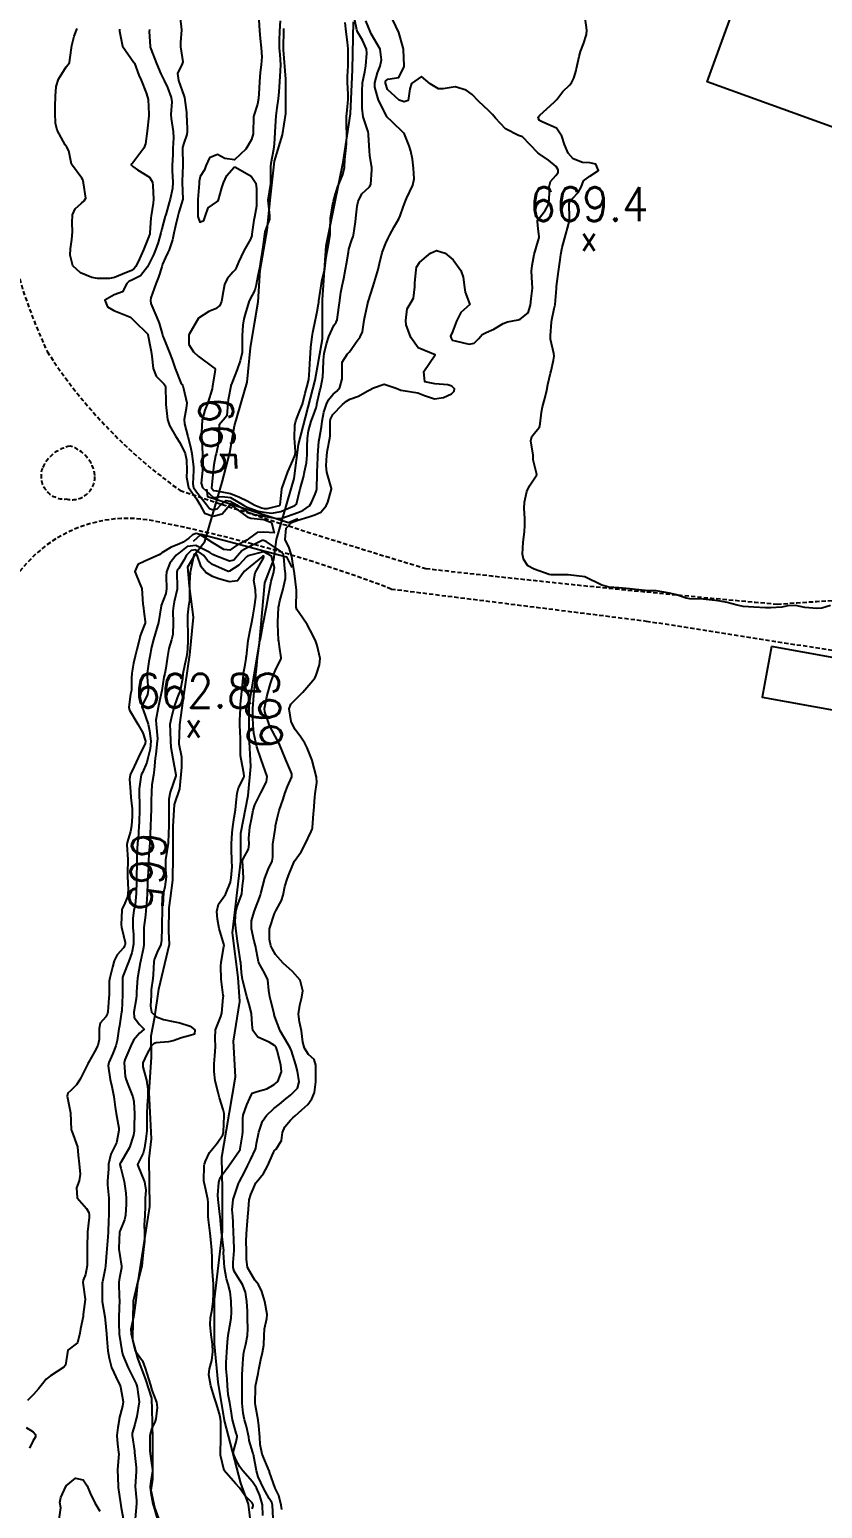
# Model space of a CAD drawing. Header units: metres. Extents: x 292545 to 299085, y 7450245 to 7463078.
# Drawn here: x 296179.7 to 296273.4, y 7457004.8 to 7457179.4 of the extents above; entities that cross this region are included whole.
import ezdxf
from ezdxf.enums import TextEntityAlignment as Align

# ---------------------------------------------------------------- set-up
doc = ezdxf.new("R2010")
doc.units = ezdxf.units.M
doc.linetypes.add('DASHED', pattern=[0.75, 0.5, -0.25])
for name, color, linetype in [('Cotas', 45, 'Continuous'), ('Curvas de Nivel 1m', 11, 'Continuous'), ('Curvas de Nivel 5m', 15, 'Continuous'), ('Edificações', 30, 'Continuous'), ('Hidrografia', 140, 'Continuous'), ('Pontes e viadutos', 190, 'Continuous'), ('Pontos Cotados', 45, 'Continuous'), ('Vias Secundárias', 230, 'DASHED')]:
    doc.layers.add(name, color=color, linetype=linetype)
doc.styles.add('Style-STANDARD', font='STANDARD.shx')

# ---------------------------------------------------------------- blocks, each defined once
blk = doc.blocks.new('ELVTXT_10')
at = {"layer": 'Pontos Cotados', "linetype": 'Continuous', "style": 'Style-STANDARD'}
for s, height, p in [('662.8', 4, (0, 4)), ('x', 3, (0, 0))]:
    blk.add_text(s, height=height, dxfattribs=at).set_placement(p, align=Align.MIDDLE_CENTER)
blk = doc.blocks.new('ELVTXT_22')
at = {"layer": 'Pontos Cotados', "linetype": 'Continuous', "style": 'Style-STANDARD'}
for s, height, p in [('669.4', 4, (0, 4)), ('x', 3, (0, 0))]:
    blk.add_text(s, height=height, dxfattribs=at).set_placement(p, align=Align.MIDDLE_CENTER)

msp = doc.modelspace()

# ---------------------------------------------------------------- linework, layer by layer
at = {"layer": 'Curvas de Nivel 1m', "flags": 128}
for points, elevation in [([(296197.5, 7457180.72), (296197.64, 7457179.32), (296197.55, 7457177.84), (296197.55, 7457177.33), (296197.81, 7457175.55), (296197.74, 7457175.32), (296197.18, 7457174.17), (296197.3, 7457173.33), (296197.98, 7457171.46), (296198.02, 7457171.32), (296198.23, 7457169.58), (296198.25, 7457169.32), (296198.33, 7457167.69), (296198.33, 7457167.31), (296198.28, 7457166.97), (296197.92, 7457165.96), (296197.79, 7457165.45), (296197.78, 7457165.32), (296197.83, 7457163.38), (296197.83, 7457163.32), (296197.73, 7457161.46), (296197.73, 7457161.32), (296197.82, 7457159.35), (296197.82, 7457159.32), (296197.35, 7457157.8), (296197.22, 7457157.33), (296196.94, 7457156.2), (296196.76, 7457155.33), (296196.58, 7457154.54), (296196.19, 7457153.34), (296196.06, 7457153.05), (296195.76, 7457152.45), (296195.43, 7457151.67), (296195.33, 7457151.34), (296194.96, 7457150.12), (296194.61, 7457149.36), (296194.02, 7457147.68), (296193.98, 7457147.37), (296194.05, 7457147.01), (296194.73, 7457145.35), (296195.02, 7457144.7), (296195.41, 7457143.34), (296195.46, 7457143.15), (296195.65, 7457142.68), (296196.21, 7457141.33), (296196.55, 7457140.4), (296196.89, 7457139.33), (296197.59, 7457137.65), (296197.72, 7457137.45), (296197.8, 7457137.32), (296197.89, 7457137), (296198.29, 7457135.31), (296198.22, 7457134.64), (296197.96, 7457133.32), (296198.01, 7457132.83), (296198.4, 7457131.31), (296198.71, 7457130.09), (296198.89, 7457129.31), (296199.09, 7457127.69), (296199.08, 7457127.3), (296199, 7457125.75), (296199.09, 7457125.3), (296199.44, 7457124.8), (296200.61, 7457123.28), (296200.96, 7457122.83), (296201.41, 7457122.68), (296201.87, 7457122.8), (296202.32, 7457123.26), (296202.93, 7457123.75), (296203.42, 7457123.7), (296204.21, 7457123.24), (296205.41, 7457122.44), (296206.3, 7457122.12), (296207.4, 7457121.93), (296208.95, 7457121.63), (296209.4, 7457121.64), (296210.16, 7457121.93), (296211.4, 7457122.34), (296211.98, 7457122.57), (296212.78, 7457123.14), (296213.03, 7457123.52), (296213.43, 7457124.52), (296213.61, 7457124.96), (296213.65, 7457125.13), (296213.69, 7457126.9), (296213.69, 7457127.13), (296213.75, 7457128.86), (296213.77, 7457129.13), (296213.9, 7457130.73), (296213.96, 7457131.13), (296214.19, 7457132.45), (296214.27, 7457133.12), (296214.49, 7457134.18), (296214.78, 7457135.12), (296215.02, 7457135.66), (296215.57, 7457136.3), (296216.01, 7457136.67), (296216.35, 7457137.1), (296216.64, 7457138.14), (296216.62, 7457139.09), (296216.63, 7457140.08), (296217.27, 7457141.08), (296217.45, 7457141.26), (296217.64, 7457141.49), (296218.28, 7457142.44), (296218.77, 7457143.07), (296219.05, 7457143.67), (296219.24, 7457145.06), (296219.3, 7457145.45), (296219.67, 7457147.06), (296219.68, 7457147.09), (296219.7, 7457147.2), (296220.29, 7457149.05), (296220.54, 7457149.86), (296220.9, 7457151.04), (296221.06, 7457151.73), (296221.37, 7457153.04), (296221.78, 7457154.15), (296222.08, 7457154.74), (296222.23, 7457155.03), (296222.77, 7457156.06), (296223.32, 7457157.02), (296223.47, 7457157.37), (296223.84, 7457158.41), (296224.06, 7457159.01), (296224.25, 7457159.41), (296225, 7457160.99), (296225.14, 7457161.73), (296225.06, 7457162.99), (296224.95, 7457164.04), (296224.74, 7457165), (296224.54, 7457165.62), (296224.02, 7457167.01), (296223.93, 7457167.12), (296222.49, 7457168.49), (296221.96, 7457169), (296221.94, 7457169.03), (296221.9, 7457169.09), (296220.91, 7457171.04), (296220.51, 7457172.54), (296220.51, 7457173.05), (296220.81, 7457174.25), (296221.11, 7457175.04), (296221.29, 7457175.79), (296221.13, 7457177.04), (296220.08, 7457178.86), (296219.97, 7457179.05), (296219.43, 7457180.39)], 666), ([(296209.3, 7457180.39), (296209.23, 7457179.18), (296209.18, 7457178.07), (296209.2, 7457177.18), (296209.27, 7457176.4), (296209.34, 7457175.18), (296209.32, 7457174.47), (296209.24, 7457173.18), (296209.17, 7457172.01), (296209.07, 7457171.18), (296208.9, 7457170.12), (296208.82, 7457169.19), (296208.73, 7457167.97), (296208.67, 7457167.19), (296208.6, 7457165.87), (296208.51, 7457165.19), (296208.23, 7457163.53), (296208.17, 7457163.2), (296208.17, 7457162.92), (296208.17, 7457161.2), (296207.86, 7457159.22), (296207.86, 7457159.2), (296208.05, 7457157.42), (296208.07, 7457157.2), (296208.04, 7457156.97), (296207.81, 7457156.36), (296207.51, 7457155.49), (296207.46, 7457155.2), (296207.27, 7457153.71), (296207.19, 7457153.21), (296206.99, 7457151.98), (296206.86, 7457151.21), (296206.68, 7457150.27), (296206.48, 7457149.21), (296206.32, 7457148.61), (296205.7, 7457147.41), (296205.61, 7457147.22), (296205.16, 7457145.75), (296205.03, 7457145.23), (296204.89, 7457144.45), (296204.82, 7457143.23), (296204.84, 7457142.43), (296204.81, 7457141.23), (296204.6, 7457140.25), (296204.25, 7457139.24), (296203.59, 7457137.6), (296203.49, 7457137.34), (296203.48, 7457137.25), (296203.17, 7457135.65), (296203.14, 7457135.25), (296203.01, 7457133.78), (296202.59, 7457133.26), (296202.09, 7457132.71), (296202.08, 7457131.26), (296202.05, 7457130.72), (296201.75, 7457129.27), (296201.69, 7457129.05), (296201.47, 7457127.96), (296201.39, 7457127.27), (296201.38, 7457127.19), (296201.22, 7457125.27), (296201.44, 7457124.96), (296201.78, 7457124.92), (296203.43, 7457124.6), (296204.49, 7457124.17), (296205.42, 7457123.73), (296206.31, 7457123.22), (296207.1, 7457122.9), (296207.41, 7457122.83), (296207.8, 7457122.81), (296209.23, 7457123.18), (296209.33, 7457123.26), (296209.43, 7457124.37), (296209.5, 7457125.12), (296209.51, 7457125.18), (296209.55, 7457125.28), (296210.22, 7457127.17), (296210.8, 7457128.49), (296211.07, 7457129.16), (296211.11, 7457129.53), (296211, 7457131.16), (296211.04, 7457132.67), (296211.15, 7457133.16), (296211.54, 7457134.19), (296211.84, 7457134.86), (296211.95, 7457135.15), (296212.28, 7457136.44), (296212.46, 7457137.14), (296212.68, 7457138.06), (296212.79, 7457139.14), (296212.83, 7457139.93), (296212.88, 7457141.14), (296212.93, 7457141.84), (296213.1, 7457143.14), (296213.18, 7457143.61), (296213.5, 7457145.13), (296213.53, 7457145.28), (296213.69, 7457146.08), (296213.86, 7457146.97), (296213.88, 7457147.13), (296213.9, 7457147.32), (296214.14, 7457149.12), (296214.25, 7457149.65), (296214.57, 7457151.12), (296214.72, 7457152.16), (296214.86, 7457153.11), (296215.11, 7457154.43), (296215.2, 7457155.11), (296215.21, 7457155.7), (296215.26, 7457157.11), (296215.54, 7457158.8), (296215.61, 7457159.1), (296215.85, 7457159.95), (296216.12, 7457160.84), (296216.23, 7457161.1), (296216.72, 7457162.25), (296216.9, 7457163.09), (296216.96, 7457164.03), (296217.06, 7457165.09), (296217.16, 7457165.84), (296217.19, 7457167.09), (296217.14, 7457167.89), (296217.14, 7457169.09), (296217.21, 7457169.85), (296217.33, 7457171.09), (296217.33, 7457171.75), (296217.27, 7457173.09), (296217.28, 7457173.82), (296217.33, 7457175.09), (296217.33, 7457175.8), (296217.33, 7457177.09), (296217.28, 7457177.88), (296217.11, 7457179.09), (296217, 7457180.18)], 664), ([(296209.51, 7457004.67), (296209.45, 7457005.17), (296209.16, 7457006.31), (296208.71, 7457007.18), (296208.06, 7457009.09), (296208.05, 7457009.19), (296208.03, 7457009.22), (296207.2, 7457011.2), (296206.96, 7457012.34), (296206.9, 7457013.2), (296206.78, 7457014.55), (296206.72, 7457015.2), (296206.4, 7457016.96), (296206.37, 7457017.21), (296206.38, 7457019.01), (296206.4, 7457019.21), (296206.7, 7457020.7), (296206.8, 7457021.2), (296207.03, 7457022.38), (296207.21, 7457023.2), (296207.37, 7457024.07), (296207.41, 7457025.2), (296207.48, 7457025.98), (296207.75, 7457027.2), (296207.79, 7457027.69), (296207.49, 7457029.2), (296207.13, 7457030.39), (296206.75, 7457031.21), (296206.33, 7457031.74), (296205.46, 7457033.22), (296205.35, 7457034.23), (296205.35, 7457035.22), (296205.3, 7457036.3), (296205.33, 7457037.22), (296205.41, 7457038.22), (296205.51, 7457039.22), (296205.56, 7457040.08), (296205.66, 7457041.22), (296205.83, 7457041.83), (296206.42, 7457043.21), (296206.44, 7457043.24), (296206.46, 7457043.28), (296207.35, 7457044.34), (296207.81, 7457045.19), (296208.51, 7457046.81), (296208.66, 7457047.03), (296208.83, 7457047.18), (296209.47, 7457048.23), (296209.6, 7457049.17), (296209.87, 7457049.84), (296210.55, 7457050.63), (296210.82, 7457050.9), (296211.08, 7457051.15), (296211.87, 7457051.84), (296212.58, 7457052.49), (296213.04, 7457053.13), (296213.36, 7457053.89), (296213.54, 7457055.13), (296213.51, 7457056.23), (296213.51, 7457057.13), (296213.31, 7457057.8), (296212.65, 7457058.38), (296212.18, 7457059.14), (296211.99, 7457059.82), (296211.84, 7457061.15), (296211.6, 7457062.24), (296211.48, 7457063.15), (296211.65, 7457064.21), (296211.89, 7457065.15), (296212.01, 7457065.87), (296211.69, 7457067.15), (296210.76, 7457068.16), (296209.66, 7457069.17), (296208.78, 7457070.18), (296208.39, 7457070.79), (296208.23, 7457071.19), (296208.04, 7457071.96), (296208.04, 7457073.19), (296208.66, 7457075), (296208.74, 7457075.18), (296208.77, 7457075.25), (296208.85, 7457075.4), (296209.48, 7457076.55), (296209.65, 7457077.17), (296209.86, 7457078.19), (296210.16, 7457079.17), (296210.37, 7457079.7), (296210.91, 7457081.05), (296210.97, 7457081.16), (296211.78, 7457082.29), (296212.23, 7457083.14), (296212.96, 7457084.71), (296213.1, 7457084.99), (296213.13, 7457085.13), (296213.27, 7457086.84), (296213.29, 7457087.13), (296213.4, 7457088.73), (296213.46, 7457089.13), (296213.66, 7457090.49), (296213.61, 7457091.12), (296213.11, 7457093.08), (296213.1, 7457093.13), (296213.06, 7457093.21), (296212.51, 7457094.57), (296212.22, 7457095.14), (296211.77, 7457095.83), (296211.1, 7457096.75), (296210.83, 7457097.16), (296210.6, 7457097.68), (296210.36, 7457099.17), (296210.58, 7457099.72), (296211.14, 7457100.29), (296212, 7457101.15), (296213.17, 7457102.52), (296213.43, 7457102.86), (296213.56, 7457103.13), (296213.96, 7457104.35), (296214.03, 7457105.12), (296213.7, 7457106.64), (296213.52, 7457107.13), (296213.23, 7457107.79), (296212.52, 7457109.14), (296212, 7457109.89), (296211.27, 7457110.91), (296211.21, 7457111.16), (296211.25, 7457113.11), (296211.26, 7457113.15), (296211.26, 7457113.18), (296210.99, 7457115.15), (296210.78, 7457116.6), (296210.7, 7457117.16), (296210.38, 7457118.19), (296209.92, 7457119.17), (296210.04, 7457120.51), (296210.64, 7457121.16), (296211.4, 7457121.46), (296212.68, 7457121.85), (296213.4, 7457122.09), (296214.13, 7457122.4), (296214.76, 7457123.12), (296214.95, 7457123.59), (296215.36, 7457125.11), (296215.36, 7457125.2), (296214.81, 7457127.12), (296214.74, 7457127.84), (296214.81, 7457129.12), (296214.89, 7457129.72), (296215.19, 7457131.11), (296215.22, 7457131.41), (296215.22, 7457133.11), (296215.27, 7457133.38), (296215.54, 7457133.9), (296216.67, 7457135.09), (296217.14, 7457135.5), (296217.56, 7457135.74), (296218.56, 7457136.08), (296219.58, 7457136.67), (296219.82, 7457136.81), (296220.32, 7457137.05), (296221.59, 7457137.49), (296223.03, 7457137.02), (296223.58, 7457136.78), (296223.85, 7457136.74), (296225.58, 7457136.49), (296226.38, 7457136.17), (296227.56, 7457135.76), (296228.59, 7457135.93), (296229.57, 7457136.36), (296229.86, 7457136.66), (296229.9, 7457136.94), (296229.59, 7457137.25), (296229.13, 7457137.41), (296227.59, 7457137.53), (296226.41, 7457137.79), (296226.29, 7457138.98), (296227.62, 7457140.96), (296225.63, 7457141.77), (296224.73, 7457143), (296224.18, 7457144.49), (296224.14, 7457145.01), (296224.3, 7457146.4), (296224.67, 7457147), (296225.06, 7457147.65), (296225.22, 7457148.99), (296225.24, 7457149.48), (296225.37, 7457150.99), (296225.43, 7457151.31), (296225.76, 7457151.88), (296226.36, 7457152.39), (296227.09, 7457152.97), (296227.78, 7457153.27), (296228.79, 7457152.95), (296229.76, 7457152.16), (296230.64, 7457150.93), (296230.93, 7457150.12), (296231.08, 7457148.92), (296231.17, 7457148.37), (296231.7, 7457146.91), (296230.67, 7457145.95), (296230.14, 7457144.93), (296229.66, 7457143.67), (296229.44, 7457143.16), (296229.5, 7457142.94), (296229.65, 7457142.71), (296229.97, 7457142.61), (296231.64, 7457142.24), (296232.22, 7457142.33), (296232.78, 7457142.9), (296233.18, 7457143.37), (296233.66, 7457143.59), (296234.57, 7457143.98), (296235.67, 7457144.67), (296236.17, 7457144.86), (296237.41, 7457145.11), (296237.68, 7457145.19), (296238.6, 7457145.92), (296238.9, 7457146.83), (296238.98, 7457147.56), (296239.12, 7457148.83), (296239.08, 7457149.48), (296239.01, 7457150.83), (296239.09, 7457151.49), (296239.3, 7457152.82), (296239.79, 7457154.4), (296239.89, 7457154.82), (296239.9, 7457154.92), (296239.8, 7457155.83), (296239.7, 7457156.71), (296239.71, 7457156.82), (296239.74, 7457156.89), (296239.82, 7457156.98), (296240.63, 7457158.01), (296241.04, 7457158.8), (296241.13, 7457160.08), (296241.09, 7457160.8), (296241.24, 7457161.43), (296241.88, 7457162.13), (296242.17, 7457162.5), (296242.14, 7457162.79), (296241.9, 7457163.21), (296241.03, 7457163.93), (296239.91, 7457164.69), (296239.76, 7457164.82), (296237.93, 7457166.68), (296237.84, 7457166.75), (296237.48, 7457166.85), (296235.94, 7457167.62), (296234.74, 7457168.88), (296234.4, 7457169.32), (296233.97, 7457169.75), (296232.75, 7457170.9), (296231.99, 7457171.7), (296231.29, 7457172.22), (296230, 7457172.58), (296228.58, 7457172.38), (296228, 7457172.36), (296227.04, 7457172.97), (296226.02, 7457173.81), (296224.84, 7457173), (296224.65, 7457172.36), (296224.42, 7457171), (296223.98, 7457170.83), (296223.39, 7457171.02), (296222, 7457172.29), (296221.74, 7457173.03), (296221.77, 7457173.27), (296222.02, 7457173.5), (296223.33, 7457173.7), (296223.96, 7457175.01), (296223.96, 7457175.08), (296223.89, 7457177.01), (296223.86, 7457177.2), (296223.35, 7457179.02), (296222.62, 7457180.5)], 667), ([(296274.33, 7457111.36), (296273.28, 7457111.07), (296272.71, 7457111), (296271.28, 7457111.14), (296270.19, 7457111.36), (296269.28, 7457111.32), (296268.58, 7457111.18), (296267.28, 7457111.1), (296266.66, 7457111.11), (296265.28, 7457111.18), (296264.02, 7457111.27), (296263.28, 7457111.4), (296262.11, 7457111.73), (296261.29, 7457111.89), (296260.68, 7457111.96), (296259.29, 7457112.11), (296257.72, 7457112.17), (296257.29, 7457112.24), (296256.12, 7457112.62), (296255.29, 7457112.82), (296253.73, 7457113.09), (296253.3, 7457113.11), (296252.84, 7457113.12), (296251.3, 7457113.27), (296250.63, 7457113.35), (296249.3, 7457113.45), (296248.14, 7457113.55), (296247.3, 7457113.78), (296245.31, 7457114.75), (296243.32, 7457114.98), (296243.11, 7457114.99), (296241.32, 7457114.99), (296241.09, 7457115.03), (296239.33, 7457115.65), (296238.56, 7457116.06), (296238.06, 7457116.84), (296237.94, 7457117.44), (296238.01, 7457118.84), (296238.16, 7457120.06), (296238.22, 7457120.84), (296238.22, 7457121.66), (296238.12, 7457122.84), (296238.16, 7457123.57), (296238.46, 7457124.83), (296238.78, 7457125.5), (296239.46, 7457126.55), (296239.58, 7457126.7), (296239.62, 7457126.82), (296239.47, 7457127.46), (296239.21, 7457128.55), (296239.2, 7457128.82), (296239.19, 7457129.13), (296238.94, 7457130.83), (296239.03, 7457131.31), (296239.52, 7457131.9), (296239.93, 7457132.42), (296240.03, 7457132.81), (296240.17, 7457134.19), (296240.29, 7457134.81), (296240.58, 7457135.8), (296240.83, 7457136.81), (296240.94, 7457137.45), (296241.25, 7457138.8), (296241.32, 7457139.09), (296241.62, 7457140.35), (296241.67, 7457140.8), (296241.63, 7457141.11), (296241.25, 7457142.8), (296241.23, 7457143.23), (296241.36, 7457144.8), (296241.4, 7457145.08), (296241.7, 7457146.42), (296241.76, 7457146.74), (296241.78, 7457146.8), (296241.8, 7457146.9), (296241.95, 7457148.8), (296241.97, 7457149.04), (296242.19, 7457150.79), (296242.38, 7457152.18), (296242.46, 7457152.79), (296242.62, 7457153.63), (296242.95, 7457154.78), (296243.36, 7457156.33), (296243.46, 7457156.77), (296243.49, 7457157.1), (296243.47, 7457158.77), (296243.54, 7457159.08), (296243.85, 7457159.42), (296244.5, 7457160.12), (296244.87, 7457160.76), (296245.13, 7457161.5), (296245.88, 7457162.05), (296246.91, 7457162.73), (296246.62, 7457163.46), (296245.9, 7457163.62), (296245.01, 7457163.65), (296243.91, 7457164.08), (296243.35, 7457164.78), (296242.91, 7457165.8), (296242.6, 7457166.78), (296241.95, 7457167.71), (296240.35, 7457168.42), (296239.96, 7457168.62), (296239.81, 7457168.82), (296239.78, 7457169.01), (296239.97, 7457169.25), (296241.69, 7457170.79), (296241.99, 7457171.12), (296242.72, 7457172.06), (296243.49, 7457172.78), (296243.73, 7457173.05), (296244.02, 7457173.63), (296244.27, 7457174.53), (296244.31, 7457174.77), (296244.62, 7457176.19), (296244.79, 7457176.76), (296245.16, 7457177.67), (296245.51, 7457178.76), (296245.54, 7457179.3), (296245.33, 7457180.76)], 668), ([(296193.86, 7457179.36), (296193.85, 7457179.13), (296193.94, 7457177.36), (296193.97, 7457177.28), (296194.05, 7457177.09), (296194.71, 7457175.35), (296195.22, 7457174.14), (296195.6, 7457173.34), (296196, 7457172.53), (296196.43, 7457171.34), (296196.5, 7457170.81), (296196.39, 7457169.34), (296196.43, 7457168.86), (296196.69, 7457167.33), (296196.7, 7457166.57), (296196.64, 7457165.33), (296196.63, 7457164.61), (296196.56, 7457163.33), (296196.55, 7457162.67), (296196.62, 7457161.33), (296196.59, 7457160.59), (296196.33, 7457159.34), (296196.22, 7457158.96), (296195.83, 7457157.63), (296195.76, 7457157.41), (296195.74, 7457157.34), (296195.32, 7457155.83), (296195.21, 7457155.35), (296194.9, 7457154.23), (296194.59, 7457153.35), (296194.35, 7457152.77), (296193.76, 7457151.57), (296193.65, 7457151.36), (296192.81, 7457150.3), (296191.73, 7457149.73), (296191.48, 7457149.64), (296191.2, 7457149.4), (296190.7, 7457148.41), (296189.71, 7457148.05), (296188.6, 7457147.43), (296188.91, 7457146.64), (296189.68, 7457146.21), (296191.62, 7457145.39), (296191.67, 7457145.35), (296192.1, 7457144.95), (296193.65, 7457143.46), (296193.69, 7457143.41), (296193.7, 7457143.37), (296194.01, 7457141.73), (296194.09, 7457141.36), (296194.17, 7457140.81), (296194.31, 7457139.36), (296194.67, 7457138.43), (296195.58, 7457137.52), (296195.71, 7457137.34), (296195.76, 7457137.16), (296195.81, 7457135.34), (296195.82, 7457135.08), (296196, 7457133.34), (296196.23, 7457132.63), (296196.97, 7457131.33), (296197.5, 7457130.54), (296198.09, 7457129.31), (296198.24, 7457128.55), (296198.27, 7457127.31), (296198.25, 7457126.51), (296198.5, 7457125.31), (296199.42, 7457123.97), (296199.83, 7457123.29), (296200.38, 7457122.26), (296201.4, 7457121.92), (296202.46, 7457122.2), (296203.35, 7457123.25), (296203.38, 7457123.28), (296203.41, 7457123.28), (296203.47, 7457123.25), (296205.4, 7457121.84), (296205.86, 7457121.68), (296207.4, 7457121.51), (296208.27, 7457121.19), (296208.61, 7457119.95), (296207.38, 7457120.01), (296206.59, 7457120), (296205.58, 7457119.23), (296205.36, 7457119.1), (296204.15, 7457118.44), (296203.35, 7457117.89), (296202.64, 7457117.97), (296201.37, 7457118.78), (296200.58, 7457119.28), (296199.83, 7457119.75), (296199.38, 7457119.86), (296198.95, 7457119.73), (296198.52, 7457119.31), (296197.84, 7457118.84), (296197.36, 7457118.62), (296196.43, 7457118.25), (296195.35, 7457117.58), (296195.22, 7457117.47), (296195.01, 7457117.34), (296193.34, 7457116.61), (296192.5, 7457116.21), (296192.16, 7457115.38), (296192.73, 7457113.95), (296192.96, 7457113.37), (296193.1, 7457111.55), (296193.11, 7457111.37), (296193.26, 7457110.36), (296193.38, 7457109.5), (296193.38, 7457109.37), (296193.35, 7457109.27), (296193.25, 7457109.01), (296192.79, 7457107.81), (296192.68, 7457107.38), (296192.4, 7457106.19), (296192.18, 7457105.38), (296191.99, 7457104.58), (296191.79, 7457103.38), (296191.77, 7457102.78), (296191.76, 7457101.38), (296191.65, 7457100.89), (296191.43, 7457099.39), (296191.51, 7457099), (296192.48, 7457097.38), (296193.09, 7457096.34), (296193.39, 7457095.37), (296193.37, 7457095.07), (296193.07, 7457094.4), (296192.68, 7457093.76), (296192.52, 7457093.38), (296192.08, 7457092.35), (296191.61, 7457091.38), (296191.53, 7457090.89), (296191.62, 7457089.38), (296191.69, 7457088.7), (296191.83, 7457087.38), (296191.84, 7457086.52), (296191.77, 7457085.38), (296191.65, 7457084.69), (296191.22, 7457083.39), (296191.19, 7457083.14), (296191.31, 7457081.39), (296191.29, 7457079.78), (296191.28, 7457079.39), (296191.34, 7457077.85), (296191.33, 7457077.39), (296191.27, 7457077), (296190.85, 7457075.98), (296190.65, 7457075.59), (296190.59, 7457075.4), (296190.52, 7457073.71), (296190.56, 7457073.4), (296190.81, 7457072.42), (296191, 7457071.6), (296191.02, 7457071.4), (296190.98, 7457071.22), (296190.8, 7457070.95), (296190.04, 7457070.15), (296189.72, 7457069.41), (296189.51, 7457068.67), (296189.18, 7457067.42), (296189.13, 7457067.03), (296189.1, 7457065.42), (296189.08, 7457065.05), (296188.96, 7457063.42), (296188.91, 7457063.21), (296188.7, 7457062.81), (296188.05, 7457062.06), (296187.92, 7457061.43), (296187.93, 7457060.16), (296187.78, 7457059.43), (296187.38, 7457058.7), (296186.67, 7457057.44), (296186.65, 7457057.42), (296186.63, 7457057.34), (296185.67, 7457055.45), (296185.26, 7457054.8), (296184.59, 7457054.14), (296184.24, 7457053.82), (296184.15, 7457053.47), (296184.56, 7457051.47), (296184.64, 7457049.47), (296184.69, 7457049.31), (296185.37, 7457047.46), (296185.47, 7457046.49), (296185.56, 7457045.46), (296185.68, 7457044.25), (296185.56, 7457043.46), (296185.26, 7457042.65), (296185.33, 7457041.46), (296186.43, 7457040.18), (296186.7, 7457039.72), (296186.76, 7457039.44), (296186.75, 7457039.12), (296186.56, 7457037.45), (296186.52, 7457035.59), (296186.51, 7457035.45), (296186.5, 7457035.32), (296186.53, 7457033.45), (296186.33, 7457032.42), (296186.04, 7457031.74), (296185.99, 7457031.45), (296186.26, 7457029.5), (296186.26, 7457029.45), (296186.06, 7457027.67), (296186.03, 7457027.45), (296185.72, 7457026), (296185.64, 7457025.46), (296185.37, 7457024.33), (296184.23, 7457023.47), (296183.96, 7457021.72), (296183.76, 7457021.48), (296182.19, 7457020.44), (296181.66, 7457020.03), (296181.23, 7457019.51), (296180.77, 7457018.92), (296180.16, 7457018.22), (296179.81, 7457017.87), (296179.47, 7457017.53)], 667), ([(296190.34, 7457179.41), (296190.33, 7457179.16), (296190.67, 7457177.4), (296192.03, 7457175.47), (296192.07, 7457175.42), (296192.09, 7457175.39), (296192.63, 7457173.99), (296192.88, 7457173.38), (296193.48, 7457171.88), (296193.66, 7457171.36), (296193.71, 7457171.1), (296193.8, 7457169.36), (296193.79, 7457169.19), (296193.62, 7457167.36), (296193.41, 7457165.88), (296193.19, 7457165.37), (296191.9, 7457163.61), (296191.78, 7457163.5), (296191.73, 7457163.39), (296191.89, 7457163.2), (296192.45, 7457162.81), (296193.87, 7457161.95), (296194.23, 7457161.36), (296194.27, 7457160.94), (296194.36, 7457159.35), (296194.32, 7457158.87), (296194.06, 7457157.36), (296194.03, 7457157.14), (296193.92, 7457155.36), (296193.9, 7457155.25), (296193.79, 7457154.94), (296193.18, 7457153.37), (296192.69, 7457152.31), (296192.25, 7457151.38), (296192.03, 7457151.1), (296191.75, 7457150.93), (296190.67, 7457150.47), (296189.73, 7457150.11), (296189.16, 7457149.99), (296187.73, 7457149.98), (296187.08, 7457150.1), (296185.74, 7457150.63), (296184.84, 7457151.47), (296184.49, 7457152.74), (296184.53, 7457153.47), (296184.7, 7457154.56), (296184.78, 7457155.47), (296184.74, 7457156.54), (296184.78, 7457157.47), (296185.1, 7457158.2), (296185.84, 7457158.88), (296186.16, 7457159.14), (296186.37, 7457159.45), (296186.07, 7457161.26), (296186.04, 7457161.46), (296186.02, 7457161.6), (296185.88, 7457161.82), (296184.67, 7457163.47), (296184.33, 7457165.06), (296184.12, 7457165.48), (296183.92, 7457165.77), (296182.96, 7457167.49), (296182.76, 7457168.31), (296182.74, 7457169.5), (296182.74, 7457170.27), (296182.77, 7457171.5), (296182.86, 7457172.63), (296183.12, 7457173.49), (296184.03, 7457174.96), (296184.28, 7457175.23), (296184.43, 7457175.48), (296184.61, 7457176.92), (296184.71, 7457177.47), (296184.98, 7457178.56), (296185.34, 7457179.47)], 668), ([(296208.48, 7457003.66), (296208.4, 7457005.18), (296208.31, 7457005.48), (296208.02, 7457005.96), (296207.34, 7457007.2), (296206.72, 7457008.53), (296206.51, 7457009.21), (296206.15, 7457011.15), (296206.13, 7457011.21), (296206.08, 7457011.39), (296205.67, 7457012.79), (296205.61, 7457013.22), (296205.35, 7457014.45), (296205.11, 7457015.23), (296204.93, 7457016.02), (296204.84, 7457017.22), (296204.82, 7457018.58), (296204.82, 7457019.22), (296204.84, 7457020.58), (296204.87, 7457021.22), (296204.94, 7457022.5), (296205.04, 7457023.22), (296205.27, 7457024.19), (296205.46, 7457025.22), (296205.5, 7457025.98), (296205.47, 7457027.22), (296205.44, 7457028.06), (296205.38, 7457029.22), (296205.21, 7457030.32), (296204.88, 7457031.22), (296204.33, 7457032.07), (296203.88, 7457032.78), (296203.76, 7457033.24), (296203.76, 7457033.83), (296203.88, 7457035.24), (296203.85, 7457036.7), (296203.81, 7457037.24), (296203.77, 7457038.6), (296203.72, 7457039.24), (296203.65, 7457040.02), (296203.78, 7457041.24), (296204.39, 7457043.16), (296204.42, 7457043.23), (296204.43, 7457043.26), (296204.46, 7457043.31), (296205.14, 7457044.57), (296205.46, 7457045.22), (296205.79, 7457045.93), (296206.39, 7457047.21), (296206.42, 7457047.31), (296206.52, 7457047.88), (296206.8, 7457049.21), (296207.23, 7457050.52), (296207.69, 7457051.19), (296208.57, 7457051.98), (296209.22, 7457052.53), (296210.01, 7457053.17), (296210.33, 7457053.42), (296210.59, 7457053.6), (296211.36, 7457054.39), (296211.55, 7457055.15), (296211.35, 7457056.42), (296211.16, 7457057.15), (296210.65, 7457058.79), (296210.48, 7457059.16), (296210.2, 7457059.63), (296209.32, 7457061.17), (296208.7, 7457062.82), (296208.62, 7457063.1), (296208.6, 7457063.18), (296208.22, 7457064.69), (296208.09, 7457065.19), (296207.98, 7457065.94), (296207.84, 7457067.19), (296207.49, 7457067.93), (296206.8, 7457069.21), (296206.79, 7457069.23), (296206.77, 7457069.31), (296206.38, 7457071.21), (296206.25, 7457071.77), (296205.93, 7457073.22), (296205.91, 7457074.14), (296206.23, 7457075.22), (296206.41, 7457075.66), (296206.87, 7457076.88), (296206.96, 7457077.12), (296207, 7457077.21), (296207.04, 7457077.37), (296207.49, 7457079.2), (296207.91, 7457080.21), (296208.36, 7457081.19), (296208.43, 7457081.68), (296208.44, 7457083.19), (296208.72, 7457084.94), (296208.76, 7457085.18), (296208.78, 7457085.37), (296208.97, 7457086.24), (296209.15, 7457087.01), (296209.21, 7457087.18), (296209.66, 7457088.52), (296209.85, 7457089.17), (296210.19, 7457090), (296210.7, 7457091.16), (296210.69, 7457091.51), (296210, 7457093.17), (296209.19, 7457095.07), (296209.14, 7457095.18), (296209.08, 7457095.27), (296208.07, 7457097.19), (296207.51, 7457098.82), (296207.48, 7457099.2), (296207.74, 7457100.61), (296207.89, 7457101.19), (296208.17, 7457102.18), (296208.53, 7457103.19), (296208.71, 7457103.65), (296209.2, 7457104.66), (296209.39, 7457104.99), (296209.43, 7457105.18), (296209.22, 7457106.52), (296209.14, 7457107.18), (296209.13, 7457107.27), (296209.04, 7457109.18), (296209.04, 7457109.4), (296209.13, 7457111.18), (296209.14, 7457111.31), (296209.28, 7457111.93), (296209.61, 7457113.18), (296209.93, 7457114.55), (296209.93, 7457115.17), (296209.86, 7457115.71), (296209.74, 7457117.17), (296209.65, 7457117.48), (296209.35, 7457117.79), (296207.64, 7457118.91), (296207.36, 7457119.04), (296207.19, 7457119.03), (296205.35, 7457118.16), (296204.78, 7457117.81), (296204.28, 7457117.24), (296203.84, 7457116.74), (296203.34, 7457116.6), (296201.58, 7457117.27), (296201.34, 7457117.4), (296200.99, 7457117.64), (296199.36, 7457118.46), (296198.34, 7457118.33), (296197.35, 7457117.56), (296197.21, 7457117.46), (296197.02, 7457117.32), (296196.29, 7457116.38), (296195.87, 7457115.33), (296195.83, 7457114.82), (296195.9, 7457113.33), (296195.82, 7457112.8), (296195.27, 7457111.38), (296195.26, 7457111.34), (296195.25, 7457111.32), (296194.93, 7457109.35), (296194.55, 7457108.04), (296194.34, 7457107.36), (296194.13, 7457106.45), (296193.9, 7457105.36), (296193.8, 7457104.76), (296193.61, 7457103.37), (296193.61, 7457102.94), (296193.72, 7457101.36), (296193.65, 7457100.87), (296193.14, 7457099.8), (296192.99, 7457099.51), (296192.99, 7457099.37), (296193.13, 7457099.04), (296193.71, 7457097.36), (296193.88, 7457096.58), (296194.04, 7457095.36), (296193.97, 7457094.46), (296193.7, 7457093.36), (296193.56, 7457092.86), (296193.04, 7457091.68), (296192.93, 7457091.48), (296192.89, 7457091.37), (296192.65, 7457089.74), (296192.64, 7457089.37), (296192.69, 7457087.68), (296192.69, 7457087.37), (296192.64, 7457085.7), (296192.62, 7457085.37), (296192.52, 7457083.8), (296192.47, 7457083.37), (296192.39, 7457081.91), (296192.4, 7457081.38), (296192.4, 7457080.87), (296192.35, 7457079.38), (296192.35, 7457078.84), (296192.32, 7457077.38), (296192.17, 7457076.07), (296192.03, 7457075.38), (296191.91, 7457074.46), (296191.9, 7457073.38), (296191.97, 7457072.54), (296192, 7457071.38), (296191.81, 7457070.37), (296191.42, 7457069.39), (296190.76, 7457067.68), (296190.68, 7457067.47), (296190.67, 7457067.4), (296190.69, 7457065.43), (296190.69, 7457065.4), (296190.6, 7457063.51), (296190.58, 7457063.4), (296190.32, 7457061.77), (296190.25, 7457061.4), (296190.04, 7457060.03), (296189.92, 7457059.41), (296189.55, 7457058.5), (296189.06, 7457057.42), (296189, 7457057.05), (296189.24, 7457055.41), (296189.42, 7457054.59), (296189.67, 7457053.41), (296189.83, 7457052.14), (296189.94, 7457051.41), (296190.25, 7457049.69), (296190.26, 7457049.4), (296189.96, 7457047.96), (296189.72, 7457047.41), (296189.3, 7457046.62), (296189.05, 7457045.41), (296189.04, 7457044.86), (296188.9, 7457043.42), (296188.9, 7457042.97), (296189.06, 7457041.41), (296189.09, 7457040.75), (296189.09, 7457039.41), (296189.04, 7457038.78), (296188.99, 7457037.41), (296188.96, 7457036.84), (296188.84, 7457035.42), (296188.81, 7457034.97), (296188.67, 7457033.42), (296188.63, 7457033.13), (296188.32, 7457031.53), (296188.3, 7457031.42), (296188.3, 7457031.4), (296188.28, 7457029.42), (296188.3, 7457029.23), (296188.59, 7457027.42), (296188.63, 7457027.05), (296188.79, 7457025.41), (296188.84, 7457024.82), (296188.96, 7457023.41), (296189.1, 7457022.53), (296189.39, 7457021.41), (296190.19, 7457019.73), (296190.36, 7457019.4), (296190.45, 7457019.13), (296190.75, 7457017.39), (296190.69, 7457016.85), (296190.31, 7457015.4), (296190.28, 7457015.25), (296190.12, 7457014.35), (296190.03, 7457013.4), (296190.1, 7457012.4), (296190.23, 7457011.4), (296190.24, 7457011.24), (296190.09, 7457009.4), (296190.08, 7457009.38), (296190.16, 7457007.4), (296190.18, 7457007.25), (296190.45, 7457005.4), (296190.53, 7457004.87), (296190.79, 7457003.39)], 666), ([(296206.01, 7457004.75), (296206.11, 7457005.11), (296206.11, 7457005.21), (296206.02, 7457005.44), (296205.13, 7457006.33), (296204.51, 7457007.23), (296204.04, 7457007.73), (296202.69, 7457009.25), (296202.25, 7457011.09), (296202.25, 7457011.26), (296202.3, 7457013.07), (296202.31, 7457013.26), (296202.3, 7457015.09), (296202.27, 7457015.26), (296202.25, 7457015.38), (296202.14, 7457015.96), (296201.77, 7457017.26), (296201.57, 7457017.86), (296201.14, 7457019.27), (296200.9, 7457020.57), (296200.96, 7457021.27), (296201.23, 7457022.25), (296201.36, 7457023.27), (296201.31, 7457024.19), (296201.17, 7457025.27), (296201.03, 7457026.51), (296201.09, 7457027.27), (296201.27, 7457028.29), (296201.38, 7457029.27), (296201.45, 7457030.13), (296201.43, 7457031.27), (296201.35, 7457032.26), (296201.28, 7457033.27), (296201.27, 7457034.36), (296201.24, 7457035.27), (296201.13, 7457036.52), (296201.05, 7457037.27), (296200.83, 7457038.85), (296200.8, 7457039.28), (296200.81, 7457040.91), (296200.77, 7457041.28), (296200.46, 7457042.76), (296200.32, 7457043.28), (296200.29, 7457043.45), (296200.35, 7457045.28), (296200.36, 7457045.41), (296200.5, 7457045.79), (296200.98, 7457046.8), (296201.34, 7457047.27), (296201.88, 7457047.9), (296202.53, 7457048.91), (296202.62, 7457049.26), (296202.7, 7457051.12), (296202.71, 7457051.26), (296202.7, 7457051.39), (296202.57, 7457051.89), (296202.15, 7457053.26), (296201.98, 7457053.88), (296201.63, 7457055.27), (296201.52, 7457056.37), (296201.53, 7457057.27), (296201.61, 7457058.23), (296201.68, 7457059.26), (296201.62, 7457060.32), (296201.68, 7457061.27), (296202.29, 7457062.85), (296202.42, 7457063.25), (296202.59, 7457065.12), (296202.6, 7457065.25), (296202.59, 7457065.39), (296202.35, 7457067.26), (296202.31, 7457068.8), (296202.35, 7457069.26), (296202.67, 7457071.13), (296202.68, 7457071.25), (296202.65, 7457071.4), (296202.11, 7457073.26), (296201.92, 7457074.35), (296201.85, 7457075.26), (296202.01, 7457076.11), (296202.87, 7457077.25), (296203.43, 7457078.71), (296203.54, 7457079.24), (296203.63, 7457080.52), (296203.62, 7457081.24), (296203.56, 7457082.62), (296203.58, 7457083.24), (296203.66, 7457084.54), (296203.72, 7457085.24), (296203.88, 7457086.33), (296204.02, 7457087.24), (296204.11, 7457088.12), (296204.23, 7457089.24), (296204.38, 7457089.87), (296205.03, 7457091.07), (296205.08, 7457091.23), (296205.04, 7457091.57), (296204.69, 7457093.23), (296204.64, 7457093.66), (296204.64, 7457095.23), (296204.63, 7457095.69), (296204.55, 7457097.24), (296204.55, 7457097.8), (296204.61, 7457099.24), (296204.64, 7457099.73), (296204.78, 7457101.23), (296204.81, 7457101.58), (296204.98, 7457103.23), (296205, 7457103.4), (296205.19, 7457104.36), (296205.3, 7457105.13), (296205.31, 7457105.23), (296205.33, 7457105.35), (296205.55, 7457107.23), (296205.82, 7457108.65), (296205.93, 7457109.22), (296206.07, 7457110.03), (296206.29, 7457111.21), (296206.44, 7457112.36), (296206.39, 7457113.21), (296206.21, 7457114.31), (296206.36, 7457115.21), (296207.34, 7457116.98), (296207.4, 7457117.14), (296207.39, 7457117.2), (296207.34, 7457117.22), (296207.27, 7457117.2), (296205.33, 7457115.63), (296205.11, 7457115.44), (296204.94, 7457115.23), (296204.26, 7457114.29), (296203.31, 7457114.16), (296202.07, 7457114.51), (296201.32, 7457114.81), (296200.54, 7457115.28), (296199.99, 7457115.95), (296199.52, 7457117.3), (296199.35, 7457117.46), (296199.2, 7457117.44), (296199.1, 7457117.3), (296198.79, 7457115.85), (296198.67, 7457115.31), (296198.59, 7457114.02), (296198.62, 7457113.31), (296198.59, 7457112), (296198.48, 7457111.31), (296198.35, 7457110.23), (296198.36, 7457109.31), (296198.42, 7457108.13), (296198.42, 7457107.31), (296198.35, 7457106.17), (296198.25, 7457105.31), (296198.06, 7457104.44), (296197.82, 7457103.31), (296197.76, 7457102.73), (296197.5, 7457101.32), (296197.4, 7457101.07), (296197.14, 7457100.48), (296196.77, 7457099.33), (296196.42, 7457098.03), (296196.29, 7457097.33), (296196.31, 7457096.55), (296196.37, 7457095.33), (296196.38, 7457094.64), (296196.62, 7457093.33), (296196.98, 7457091.37), (296196.98, 7457091.32), (296196.97, 7457091.26), (296196.31, 7457089.33), (296196.18, 7457088.51), (296196.15, 7457087.33), (296196.16, 7457086.15), (296196.15, 7457085.33), (296196.14, 7457084.51), (296196.07, 7457083.33), (296195.91, 7457082.35), (296195.76, 7457081.34), (296195.76, 7457080.19), (296195.83, 7457079.34), (296195.7, 7457078.16), (296195.49, 7457077.34), (296195.42, 7457076.79), (296195.38, 7457075.34), (296195.33, 7457073.84), (296195.32, 7457073.34), (296195.31, 7457071.85), (296195.21, 7457071.34), (296194.79, 7457070.47), (296194.46, 7457069.67), (296194.4, 7457069.35), (296194.32, 7457067.79), (296194.27, 7457067.35), (296194.09, 7457066), (296194.06, 7457065.36), (296193.99, 7457064.08), (296194.11, 7457063.36), (296194.7, 7457062.83), (296195.52, 7457062.52), (296196.69, 7457062.27), (296197.47, 7457062.1), (296198.69, 7457061.71), (296199.25, 7457061.29), (296199.18, 7457060.79), (296198.67, 7457060.6), (296197.64, 7457060.35), (296196.66, 7457059.99), (296196.13, 7457059.87), (296194.66, 7457059.74), (296194.36, 7457059.65), (296194.08, 7457059.36), (296193.57, 7457058.43), (296193.08, 7457057.37), (296193.09, 7457056.91), (296193.54, 7457055.36), (296193.68, 7457054.28), (296193.7, 7457053.36), (296193.59, 7457052.34), (296193.55, 7457051.36), (296193.57, 7457050.33), (296193.55, 7457049.36), (296193.46, 7457048.42), (296193.3, 7457047.36), (296193.14, 7457046.73), (296192.49, 7457045.45), (296192.47, 7457045.37), (296192.49, 7457045.26), (296193.29, 7457043.36), (296193.43, 7457042.34), (296193.38, 7457041.37), (296193.37, 7457040.42), (296193.34, 7457039.37), (296193.26, 7457038.23), (296193.29, 7457037.37), (296193.3, 7457036.28), (296193.18, 7457035.37), (296193.1, 7457034.63), (296192.96, 7457033.37), (296192.49, 7457031.54), (296192.45, 7457031.38), (296192.31, 7457029.69), (296192.28, 7457029.4), (296192.28, 7457029.38), (296192.04, 7457027.62), (296192, 7457027.38), (296191.68, 7457025.96), (296191.7, 7457025.39), (296192.2, 7457023.4), (296192.21, 7457023.38), (296192.22, 7457023.35), (296193.07, 7457022.23), (296193.37, 7457021.36), (296193.56, 7457020.72), (296193.98, 7457019.35), (296194.17, 7457018.77), (296194.72, 7457017.34), (296194.78, 7457016.71), (296194.62, 7457015.35), (296194.51, 7457014.96), (296194.12, 7457014.18), (296193.91, 7457013.35), (296193.93, 7457011.5), (296193.95, 7457011.35), (296193.97, 7457011.24), (296194.07, 7457010.39), (296194.24, 7457009.35), (296194.25, 7457009.16), (296194.04, 7457008), (296193.96, 7457007.42), (296193.96, 7457007.35), (296193.96, 7457007.28), (296194.03, 7457006.65), (296194.27, 7457005.35), (296194.38, 7457004.97), (296194.87, 7457003.34)], 664), ([(296179.31, 7457014.34), (296180.12, 7457013.84), (296180.41, 7457013.52), (296180.4, 7457013.23), (296180.1, 7457012.74), (296179.69, 7457011.92)], 667), ([(296183.2, 7457003.48), (296183.4, 7457004.87), (296183.3, 7457005.48), (296183.42, 7457006.09), (296184.04, 7457007.47), (296185.12, 7457008.38), (296186.04, 7457008.16), (296186.5, 7457007.45), (296186.87, 7457006.6), (296187.42, 7457005.44), (296188, 7457004.48)], 667)]:
    msp.add_lwpolyline(points, dxfattribs=dict(at, elevation=elevation))
at = {"layer": 'Curvas de Nivel 5m', "elevation": 665, "flags": 128}
for points in [[(296206.79, 7457180.52), (296206.86, 7457179.21), (296206.97, 7457178.31), (296207.08, 7457177.21), (296207.13, 7457176.12), (296207.05, 7457175.21), (296206.95, 7457174.29), (296206.88, 7457173.21), (296206.82, 7457172.39), (296206.75, 7457171.21), (296206.64, 7457170.55), (296206.21, 7457169.22), (296206.18, 7457169), (296206.13, 7457167.22), (296206.12, 7457167.04), (296205.93, 7457166.37), (296205.51, 7457165.63), (296205.26, 7457165.23), (296203.9, 7457163.97), (296202.79, 7457164.15), (296201.91, 7457164.6), (296200.97, 7457164.21), (296200.55, 7457163.28), (296200.38, 7457162.79), (296199.87, 7457162), (296199.75, 7457161.41), (296199.74, 7457161.29), (296199.74, 7457161.17), (296199.6, 7457159.29), (296199.57, 7457159.03), (296199.57, 7457157.29), (296199.81, 7457156.62), (296200.28, 7457156.82), (296200.45, 7457157.28), (296200.79, 7457158.32), (296201.84, 7457159.02), (296201.97, 7457159.14), (296202.03, 7457159.27), (296202.43, 7457160.69), (296202.63, 7457161.26), (296203.01, 7457162.12), (296203.89, 7457163.13), (296204.02, 7457163.12), (296205.88, 7457162.07), (296206.44, 7457161.21), (296206.51, 7457160.56), (296206.53, 7457159.21), (296206.52, 7457158.53), (296206.27, 7457157.22), (296206.19, 7457156.84), (296205.97, 7457155.22), (296205.95, 7457155.06), (296205.79, 7457154.62), (296205.03, 7457153.23), (296204.41, 7457151.89), (296204.13, 7457151.24), (296203.99, 7457151), (296203.74, 7457150.72), (296203.06, 7457149.93), (296202.75, 7457149.26), (296202.58, 7457148.39), (296202.39, 7457147.26), (296202.18, 7457146.78), (296201.69, 7457146.39), (296200.9, 7457146.06), (296199.67, 7457145.29), (296198.53, 7457143.31), (296198.54, 7457142.2), (296199.06, 7457141.3), (296199.63, 7457140.79), (296201.32, 7457139.56), (296201.6, 7457139.34), (296201.64, 7457139.27), (296201.64, 7457139.23), (296201.6, 7457138.96), (296201.33, 7457137.27), (296201.27, 7457136.96), (296200.75, 7457135.28), (296200.42, 7457134.42), (296200.1, 7457133.29), (296200.02, 7457131.8), (296200.03, 7457131.29), (296200.04, 7457130.76), (296200.13, 7457129.29), (296200.18, 7457128), (296200.14, 7457127.29), (296199.99, 7457125.83), (296200.12, 7457125.29), (296201.43, 7457124.14), (296202.45, 7457124.24), (296203.43, 7457124.11), (296204.99, 7457123.23), (296205.41, 7457122.98), (296206.72, 7457122.52), (296207.4, 7457122.38), (296208.32, 7457122.28), (296209.41, 7457122.45), (296211.03, 7457123.16), (296211.23, 7457123.34), (296211.43, 7457124.16), (296211.62, 7457124.97), (296211.68, 7457125.15), (296212.07, 7457126.53), (296212.2, 7457127.14), (296212.42, 7457128.2), (296212.5, 7457129.14), (296212.51, 7457130.13), (296212.54, 7457131.14), (296212.65, 7457132.01), (296212.98, 7457133.14), (296213.14, 7457133.53), (296213.55, 7457134.7), (296213.64, 7457135.04), (296213.66, 7457135.13), (296214, 7457136.71), (296214.12, 7457137.12), (296214.35, 7457138.37), (296214.38, 7457139.12), (296214.43, 7457140.32), (296214.52, 7457141.12), (296214.79, 7457142.26), (296215.07, 7457143.11), (296215.67, 7457144.41), (296215.93, 7457144.83), (296216.04, 7457145.1), (296216.24, 7457146.55), (296216.32, 7457147.09), (296216.49, 7457148.32), (296216.63, 7457149.09), (296216.83, 7457149.99), (296217.03, 7457151.09), (296217.14, 7457151.7), (296217.37, 7457153.08), (296217.44, 7457153.42), (296217.79, 7457154.54), (296217.93, 7457154.94), (296217.97, 7457155.08), (296218.21, 7457156.68), (296218.26, 7457157.08), (296218.41, 7457158.5), (296218.51, 7457159.07), (296218.96, 7457159.96), (296219.86, 7457160.81), (296220.03, 7457161.06), (296220.15, 7457162.8), (296220.13, 7457163.06), (296220.1, 7457163.26), (296219.91, 7457164.5), (296219.85, 7457165.06), (296219.75, 7457166.88), (296219.75, 7457167.05), (296219.71, 7457167.28), (296219.13, 7457169.06), (296218.99, 7457170.08), (296219.01, 7457171.06), (296219, 7457172.06), (296219.05, 7457173.06), (296219.31, 7457174.35), (296219.44, 7457175.06), (296219.56, 7457176.57), (296219.51, 7457177.06), (296219.04, 7457178.09), (296218.45, 7457179.07), (296218.35, 7457179.34), (296218.1, 7457180.67)], [(296207.26, 7457003.94), (296207.21, 7457005.2), (296206.91, 7457006.31), (296206.52, 7457007.21), (296206.04, 7457007.94), (296204.89, 7457009.23), (296204.54, 7457009.71), (296204.08, 7457010.56), (296203.8, 7457011.24), (296203.79, 7457011.54), (296204.1, 7457012.64), (296204.25, 7457013.24), (296204.23, 7457013.36), (296204.12, 7457013.68), (296203.67, 7457015.24), (296203.47, 7457016.56), (296203.36, 7457017.24), (296203.17, 7457018.25), (296203.08, 7457019.25), (296203.04, 7457020.09), (296202.94, 7457021.25), (296202.94, 7457021.98), (296203.01, 7457023.25), (296203.08, 7457024.41), (296203.19, 7457025.25), (296203.35, 7457026.33), (296203.51, 7457027.24), (296203.58, 7457027.94), (296203.53, 7457029.24), (296203.41, 7457030.34), (296203.19, 7457031.25), (296202.98, 7457031.9), (296202.73, 7457033.25), (296202.63, 7457034.99), (296202.64, 7457035.26), (296202.63, 7457035.51), (296202.41, 7457037.26), (296202.39, 7457037.37), (296202.21, 7457039.26), (296202.19, 7457039.49), (296201.99, 7457041.26), (296201.95, 7457041.76), (296202.05, 7457043.26), (296202.14, 7457043.6), (296202.48, 7457044.17), (296202.93, 7457044.81), (296203.24, 7457045.25), (296204.51, 7457047.06), (296204.57, 7457047.17), (296204.59, 7457047.23), (296204.87, 7457048.89), (296204.9, 7457049.23), (296204.92, 7457050.87), (296204.95, 7457051.23), (296205.38, 7457052.42), (296205.74, 7457053.22), (296205.99, 7457053.81), (296206.59, 7457054.02), (296207.73, 7457054.33), (296208.6, 7457054.83), (296208.81, 7457054.97), (296209.03, 7457055.18), (296209.47, 7457056.32), (296209.39, 7457057.17), (296208.97, 7457058.86), (296208.85, 7457059.18), (296208.66, 7457059.42), (296208.02, 7457059.84), (296206.67, 7457060.43), (296206.08, 7457061.22), (296206.01, 7457061.9), (296205.94, 7457063.22), (296205.67, 7457064.26), (296205.38, 7457065.22), (296204.91, 7457067.07), (296204.88, 7457067.23), (296204.76, 7457068.07), (296204.65, 7457069.23), (296204.63, 7457069.37), (296204.36, 7457071.23), (296204.28, 7457071.76), (296204.07, 7457073.24), (296204, 7457074.06), (296204.07, 7457075.24), (296204.24, 7457075.85), (296204.75, 7457077.23), (296204.77, 7457077.34), (296204.88, 7457078.29), (296204.99, 7457079.13), (296205, 7457079.23), (296204.91, 7457080.59), (296204.88, 7457081.23), (296204.88, 7457081.27), (296204.92, 7457081.39), (296205.56, 7457082.6), (296205.64, 7457083.22), (296205.63, 7457083.9), (296205.74, 7457085.22), (296205.91, 7457086.15), (296206.14, 7457087.21), (296206.34, 7457087.86), (296206.98, 7457089.2), (296207.01, 7457089.26), (296207.68, 7457090.54), (296207.78, 7457091.19), (296207.06, 7457093.2), (296206.56, 7457094.69), (296206.43, 7457095.21), (296206.2, 7457096.32), (296206.11, 7457097.21), (296206.1, 7457098.24), (296206.1, 7457099.22), (296206.16, 7457100.23), (296206.25, 7457101.21), (296206.36, 7457102.4), (296206.43, 7457103.21), (296206.5, 7457103.9), (296206.65, 7457105.21), (296206.88, 7457106.87), (296206.93, 7457107.2), (296206.98, 7457107.45), (296207.25, 7457108.97), (296207.28, 7457109.17), (296207.29, 7457109.2), (296207.63, 7457110.84), (296207.69, 7457111.2), (296207.94, 7457112.54), (296208.06, 7457113.19), (296208.24, 7457114.26), (296208.52, 7457115.19), (296208.66, 7457115.86), (296208.28, 7457117.19), (296207.35, 7457117.69), (296205.5, 7457117.23), (296205.34, 7457117.1), (296204.42, 7457116.15), (296203.32, 7457115.41), (296203.17, 7457115.4), (296201.33, 7457116.2), (296200.73, 7457116.68), (296200.28, 7457117.29), (296199.35, 7457117.95), (296198.78, 7457117.88), (296198.25, 7457117.31), (296197.95, 7457116.71), (296197.33, 7457115.73), (296197.15, 7457115.49), (296197.1, 7457115.32), (296197.14, 7457113.48), (296197.13, 7457113.32), (296196.81, 7457111.79), (296196.71, 7457111.33), (296196.64, 7457110.7), (296196.68, 7457109.33), (296196.62, 7457107.94), (296196.47, 7457107.33), (296196.17, 7457106.3), (296196.01, 7457105.34), (296195.81, 7457103.97), (296195.68, 7457103.34), (296195.59, 7457102.93), (296195.33, 7457101.35), (296195.14, 7457100.42), (296194.95, 7457099.54), (296194.9, 7457099.35), (296194.64, 7457097.82), (296194.66, 7457097.35), (296194.81, 7457095.63), (296194.8, 7457095.35), (296194.61, 7457093.81), (296194.56, 7457093.36), (296194.43, 7457091.96), (296194.34, 7457091.36), (296194.17, 7457090.21), (296194.1, 7457089.36), (296194.08, 7457088.28), (296194.08, 7457087.36), (296194.03, 7457086.3), (296193.98, 7457085.36), (296193.95, 7457084.37), (296193.9, 7457083.36), (296193.83, 7457082.46), (296193.77, 7457081.36), (296193.74, 7457080.53), (296193.68, 7457079.36), (296193.64, 7457078.61), (296193.61, 7457077.36), (296193.58, 7457076.65), (296193.46, 7457075.36), (296193.4, 7457074.81), (296193.22, 7457073.37), (296193.21, 7457072.98), (296193.21, 7457071.37), (296193.16, 7457071.01), (296192.81, 7457069.37), (296192.8, 7457069.34), (296192.77, 7457069.2), (296192.46, 7457067.37), (296192.34, 7457065.76), (296192.34, 7457065.38), (296192.29, 7457064.95), (296192.01, 7457063.38), (296192.05, 7457062.73), (296192.69, 7457061.93), (296193.25, 7457061.36), (296192.95, 7457061.09), (296192.68, 7457060.91), (296191.98, 7457060.06), (296191.67, 7457059.38), (296190.98, 7457057.74), (296190.9, 7457057.4), (296191.01, 7457055.79), (296191.11, 7457055.39), (296191.45, 7457054.54), (296191.91, 7457053.38), (296192.03, 7457052.83), (296192.1, 7457051.38), (296192.07, 7457049.85), (296192.06, 7457049.38), (296191.99, 7457048.84), (296191.5, 7457047.39), (296190.5, 7457045.64), (296190.4, 7457045.5), (296190.38, 7457045.4), (296190.49, 7457044.95), (296190.88, 7457043.39), (296191.08, 7457042.02), (296191.13, 7457041.39), (296191.12, 7457040.71), (296191.03, 7457039.39), (296190.93, 7457038.87), (296190.4, 7457037.61), (296190.35, 7457037.45), (296190.34, 7457037.4), (296190.26, 7457035.51), (296190.27, 7457035.4), (296190.36, 7457034.66), (296190.57, 7457033.4), (296190.56, 7457033.18), (296190.33, 7457032.03), (296190.24, 7457031.48), (296190.24, 7457031.4), (296190.31, 7457029.73), (296190.32, 7457029.4), (296190.32, 7457029.38), (296190.29, 7457028.4), (296190.25, 7457027.42), (296190.25, 7457027.4), (296190.27, 7457026.67), (296190.29, 7457025.4), (296190.29, 7457025.36), (296190.6, 7457023.4), (296190.74, 7457022.87), (296191.35, 7457021.39), (296192.19, 7457019.74), (296192.31, 7457019.51), (296192.36, 7457019.38), (296192.44, 7457019.12), (296192.67, 7457017.37), (296192.39, 7457015.63), (296192.31, 7457015.38), (296192.13, 7457014.71), (296191.83, 7457013.67), (296191.82, 7457013.38), (296192.09, 7457011.58), (296192.11, 7457011.38), (296192.3, 7457009.61), (296192.31, 7457009.38), (296192.29, 7457009.14), (296192.2, 7457007.38), (296192.35, 7457005.71), (296192.36, 7457005.37), (296192.19, 7457003.58)]]:
    msp.add_lwpolyline(points, dxfattribs=at)
at = {"layer": 'Edificações'}
for points in [[(296264.44, 7457186.1), (296266.2, 7457187.67), (296271.94, 7457185.58), (296271.48, 7457184.09), (296274.16, 7457183.26), (296274.94, 7457184.33), (296287.92, 7457179.67), (296292.72, 7457177.95), (296292.45, 7457176.47), (296295.27, 7457175.53), (296295.77, 7457176.67), (296302.44, 7457174.46), (296297.36, 7457159.61), (296259.76, 7457173.17)], [(296267.35, 7457106.52), (296266.27, 7457100.54), (296299.16, 7457094.63), (296300.23, 7457100.61)]]:
    msp.add_lwpolyline(points, close=True, dxfattribs=at)
at = {"layer": 'Hidrografia'}
for points in [[(296206.09, 7457001.08), (296205.59, 7457005.29), (296204.66, 7457007.77), (296202.74, 7457015.18), (296201.99, 7457019.69), (296201.56, 7457024.21), (296201.56, 7457029.47), (296202.49, 7457037.49), (296202.49, 7457042.44), (296202.43, 7457046.27), (296202.99, 7457049.49), (296204.04, 7457055.72), (296203.79, 7457059.93), (296204.53, 7457064.63), (296204.35, 7457067.48), (296203.67, 7457072.73), (296204.66, 7457081.21), (296204.66, 7457084.49), (296205.53, 7457088.95), (296205.84, 7457092.35), (296205.65, 7457096), (296205.65, 7457099.65), (296206.89, 7457106.98), (296207.51, 7457114.03), (296208.56, 7457116.81), (296208.87, 7457119.16), (296210.98, 7457126.37), (296211.48, 7457130.39), (296213.46, 7457137.98), (296214.33, 7457142.86), (296214.33, 7457147.44), (296214.76, 7457153.82), (296216.74, 7457163.7), (296217.61, 7457169.39), (296217.86, 7457174.65), (296217.98, 7457180.26)], [(296195.51, 7457002.18), (296194.49, 7457004.91), (296194.06, 7457006.9), (296194.28, 7457008.26), (296194.28, 7457012.77), (296194.22, 7457014.96), (296194.17, 7457017.81), (296193.47, 7457019.9), (296192.5, 7457022.52), (296191.91, 7457024.7), (296191.97, 7457029.31), (296192.56, 7457031.83), (296193.9, 7457040.44), (296193.85, 7457046.07), (296194.11, 7457048.42), (296193.85, 7457053.92), (296194.11, 7457058.05), (296194.06, 7457060.57), (296194.49, 7457062.82), (296194.97, 7457066.09), (296196.23, 7457071.39), (296196.17, 7457072.9), (296196.21, 7457075.69), (296196.34, 7457076.83), (296196.63, 7457078.94), (296196.69, 7457081.81), (296196.69, 7457083.03), (296196.69, 7457085.27), (296196.82, 7457087.88), (296197.47, 7457089.74), (296197.7, 7457092.29), (296197.7, 7457093.47), (296197.37, 7457095), (296197.46, 7457097.27), (296197.85, 7457100.17), (296198.63, 7457105.56), (296199.09, 7457109.99), (296198.59, 7457113.65), (296198.41, 7457115.95), (296199.46, 7457117.69), (296200.41, 7457118.94), (296202.46, 7457125.95), (296203.36, 7457129.4), (296203.91, 7457132.59), (296205.41, 7457137.75), (296205.54, 7457138.94), (296205.79, 7457141.79), (296206.29, 7457144.66), (296206.7, 7457147.22), (296206.95, 7457150.95), (296207.76, 7457155.66), (296208.16, 7457159.59), (296208.63, 7457163.83), (296209.57, 7457166.92), (296209.98, 7457169.45), (296209.98, 7457173.51), (296209.72, 7457176.97), (296209.76, 7457179.5)]]:
    msp.add_lwpolyline(points, dxfattribs=at)
at = {"layer": 'Pontes e viadutos'}
for points in [[(296200.62, 7457125.11), (296200.72, 7457124.25), (296210.31, 7457121.17), (296211.4, 7457121.63)], [(296199.09, 7457118.98), (296199.97, 7457119.81), (296210.07, 7457117.13), (296210.71, 7457115.84)]]:
    msp.add_lwpolyline(points, dxfattribs=at)
at = {"layer": 'Vias Secundárias'}
for points in [[(296268.53, 7457691.88), (296262.37, 7457633.51), (296251.9, 7457558.69), (296241.08, 7457486.49), (296235.3, 7457431.79, -0.34687), (296215.2, 7457426.54, 0.481377), (296202.34, 7457411.07, -0.004017), (296195.81, 7457334.49, 0.019125), (296181.09, 7457247.42, 0.017889), (296171.96, 7457169.87, 0.068145), (296172.8, 7457153.91, -0.640592), (296166.36, 7457150.75, 0.08101), (296155.68, 7457161.07, 0.047271), (296143.02, 7457164.61, -2.100285)], [(296272.97, 7457691.69), (296266.77, 7457632.97), (296256.29, 7457558.05), (296245.48, 7457485.93), (296239.59, 7457430.17, -0.350484), (296214.37, 7457422.09, 0.474917), (296206.81, 7457411.42, -0.004066), (296200.2, 7457333.83, 0.019191), (296185.48, 7457246.79, 0.017902), (296176.37, 7457169.5, 0.049722), (296176.55, 7457158.7, 0.049722)], [(296176.55, 7457158.7, 0.0716), (296181.79, 7457141.35, 0.095413), (296197.49, 7457124.96, 0.0079), (296226.52, 7457115.74, 0.006286), (296268.03, 7457111.54, 0.009093), (296304.95, 7457114.58, -0.008857)], [(296159.28, 7457005.83), (296165.21, 7457053.96), (296168.07, 7457073.64, -0.033532), (296175.88, 7457110.05, -0.38952), (296194.33, 7457121.35, -0.042431), (296222.44, 7457113.32), (296252.56, 7457109.54), (296307.62, 7457100.9)]]:
    msp.add_lwpolyline(points, format="xyb", dxfattribs=at)
msp.add_lwpolyline([(296181.22, 7457127.6, -0.245837), (296184.49, 7457130.19, -0.299529), (296187.42, 7457126.72, -0.509893), (296184.01, 7457123.95, -0.543137)], format="xyb", close=True, dxfattribs=at)

# ---------------------------------------------------------------- block references
at = {"layer": 'Pontos Cotados', "linetype": 'Continuous'}
for name, p in [('ELVTXT_22', (296245.79, 7457154.75, 669.42)), ('ELVTXT_10', (296199.1, 7457097.3, 662.81))]:
    msp.add_blockref(name, p, dxfattribs=at)

# ---------------------------------------------------------------- texts
at = {"layer": 'Cotas', "style": 'Style-STANDARD'}
for rotation, p in [(273.1727, (296201.91, 7457131.33, 665)), (93.2094, (296207.33, 7457099.07, 665)), (266.8718, (296193.64, 7457079.94, 665))]:
    msp.add_text('665', height=4, rotation=rotation, dxfattribs=at).set_placement(p, align=Align.MIDDLE_CENTER)

doc.saveas('drawing.dxf')
